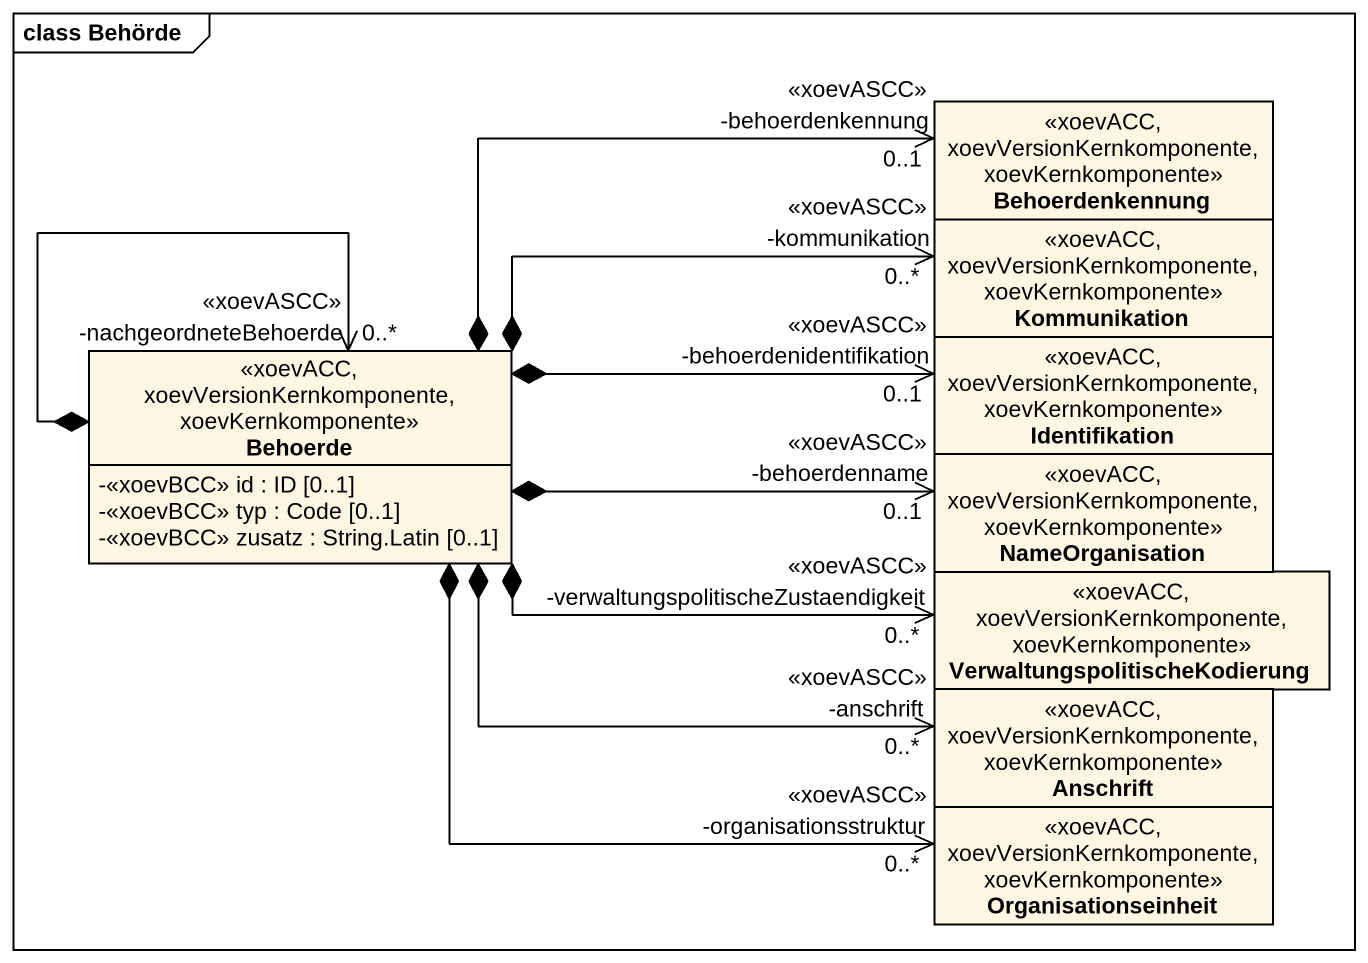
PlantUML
@startuml
mainframe class Behörde
hide circle
hide empty members
skinparam classAttributeIconSize 0
class Behoerdenkennung <<xoevACC, xoevVersionKernkomponente, xoevKernkomponente>>
class Kommunikation <<xoevACC, xoevVersionKernkomponente, xoevKernkomponente>>
class Behoerde <<xoevACC, xoevVersionKernkomponente, xoevKernkomponente>> {
  -<<xoevBCC>> id : ID [0..1]
  -<<xoevBCC>> typ : Code [0..1]
  -<<xoevBCC>> zusatz : String.Latin [0..1]
}
class Identifikation <<xoevACC, xoevVersionKernkomponente, xoevKernkomponente>>
class NameOrganisation <<xoevACC, xoevVersionKernkomponente, xoevKernkomponente>>
class "VerwaltungspolitischeKodierung" as VerwaltungspolitischeKodieru <<xoevACC, xoevVersionKernkomponente, xoevKernkomponente>>
class Anschrift <<xoevACC, xoevVersionKernkomponente, xoevKernkomponente>>
class Organisationseinheit <<xoevACC, xoevVersionKernkomponente, xoevKernkomponente>>
Behoerde *-right-> "-behoerdenkennung\n0..1\n<<xoevASCC>>" Behoerdenkennung
Behoerde *-right-> "-kommunikation\n0..*\n<<xoevASCC>>" Kommunikation
Behoerde *--> "-nachgeordneteBehoerde\n0..*\n<<xoevASCC>>" Behoerde
Behoerde *-right-> "-behoerdenidentifikation\n0..1\n<<xoevASCC>>" Identifikation
Behoerde *-right-> "-behoerdenname\n0..1\n<<xoevASCC>>" NameOrganisation
Behoerde *-right-> "-verwaltungspolitischeZustaendigkeit\n0..*\n<<xoevASCC>>" VerwaltungspolitischeKodieru
Behoerde *-right-> "-anschrift\n0..*\n<<xoevASCC>>" Anschrift
Behoerde *-right-> "-organisationsstruktur\n0..*\n<<xoevASCC>>" Organisationseinheit
@enduml
